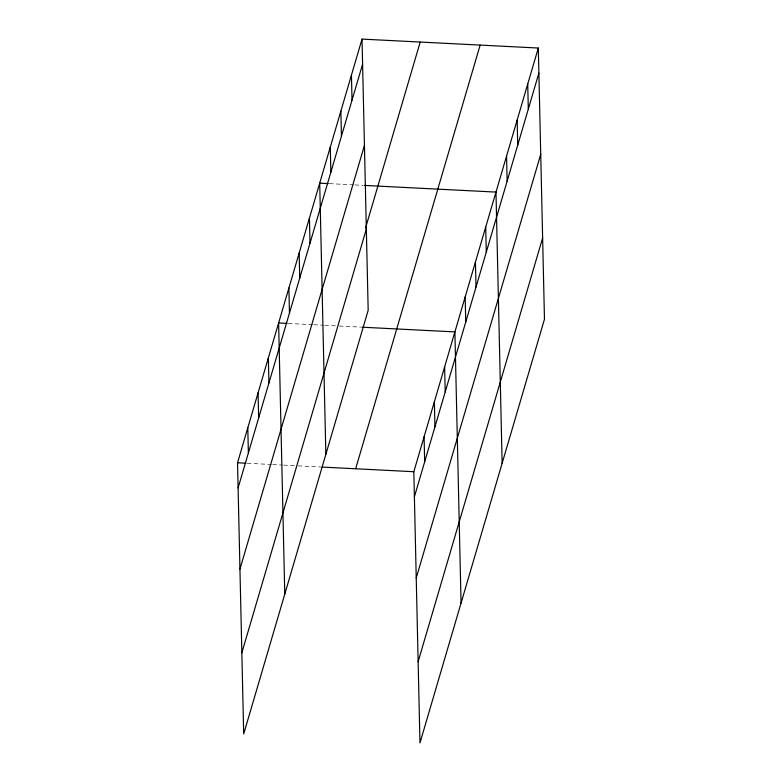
<?xml version="1.0" encoding="UTF-8"?>
<svg xmlns="http://www.w3.org/2000/svg" width="782" height="782" viewBox="0 0 782 782"><rect width="100%" height="100%" fill="white"/><g stroke="black" fill="none" stroke-linecap="round" stroke-linejoin="round"><path stroke-width="0.59" stroke-dasharray="3.91 2.93" d="M329.398 183.643L353.63 184.875M354.842 184.933L363.327 185.363M288.314 323.455L312.556 324.686M313.768 324.745L323.465 325.234M324.677 325.302L336.788 325.918M339.192 326.035L360.766 327.13M247.229 463.267L271.471 464.498M272.683 464.557L282.38 465.055M283.592 465.114L295.713 465.73M298.108 465.847L320.884 467.001"/><path stroke-width="1.17" d="M362.027 39.1L368.175 310.288L243.691 733.966L237.532 462.778L362.027 39.1L538.309 48.034L544.467 319.222L419.973 742.9L413.825 471.712L538.309 48.034M238.109 487.87L362.594 64.192M239.947 569.081L364.441 145.403M365.546 228.041L420.198 42.052M241.853 652.755L366.338 229.077M355.644 468.77L480.138 45.092M414.392 496.805L538.876 73.127M416.229 578.015L540.724 154.337M418.135 661.689L542.62 238.011M328.186 183.584L319.701 183.154L325.85 454.332M364.539 185.422L495.983 192.089L502.132 463.276M287.102 323.396L278.617 322.966L284.775 594.144M361.968 327.189L454.899 331.9L461.057 603.088M237.532 462.778L246.017 463.208M322.086 467.069L413.825 471.712M527.723 84.055L528.3 109.138M517.146 120.066L517.713 145.159M506.56 156.077L507.137 181.17M485.71 227.044L486.277 252.136M475.446 261.999L476.013 287.092M465.173 296.945L465.74 322.037M444.635 366.856L445.202 391.948M434.362 401.811L434.929 426.904M424.088 436.767L424.655 461.849M351.441 75.111L352.017 100.204M340.864 111.122L341.431 136.215M330.278 147.133L330.854 172.226M309.428 218.1L309.995 243.192M299.164 253.055L299.731 278.148M288.89 288.011L289.457 313.103M268.353 357.921L268.92 383.004M258.08 392.867L258.647 417.959M247.806 427.822L248.373 452.915"/></g></svg>
